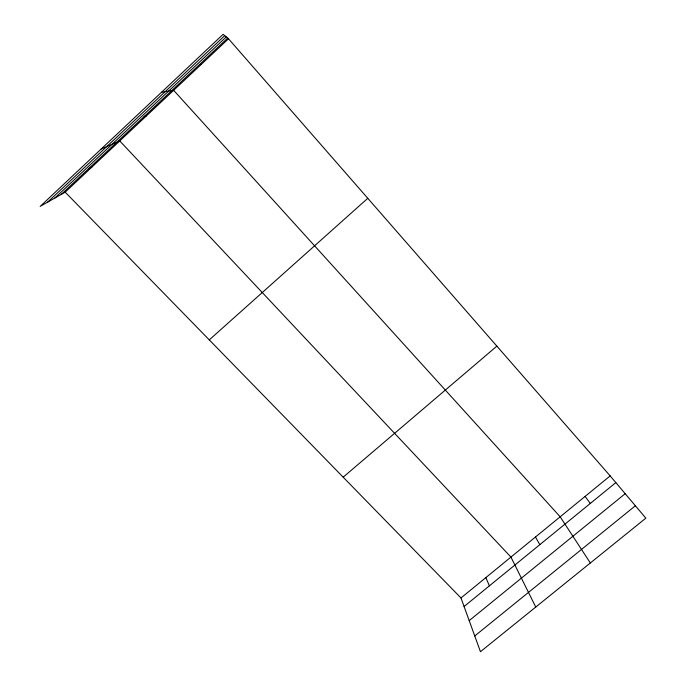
<?xml version="1.0" encoding="UTF-8"?>
<svg xmlns="http://www.w3.org/2000/svg" width="686" height="686" viewBox="0 0 686 686"><rect width="100%" height="100%" fill="white"/><g stroke="black" fill="none" stroke-linecap="round" stroke-linejoin="round"><path stroke-width="1.03" d="M47.574 202.19L224.742 35.638M54.734 198.108L226.277 36.915M61.26 194.395L227.675 38.09M65.187 192.157L228.515 38.793L610.163 475.895L645.843 518.162L480.457 651.7L460.983 597.96L65.187 192.157L40.157 206.417L223.147 34.3L228.515 38.793M209.273 339.887L367.782 198.297M343.171 477.173L496.87 346.138M460.983 597.96L610.163 475.895M464.088 606.51L615.831 482.61M469.198 620.624L625.195 493.697M474.755 635.965L635.382 505.762M88.914 168.413L92.344 166.655M101.151 149.051L119.75 140.93L510.941 557.083L535.749 607.05M144.171 116.526L146.581 115.728M161.544 92.241L173.652 90.312L560.179 516.798L590.337 562.974M199.592 64.467L200.964 64.664M585.081 496.424L590.303 503.455M535.466 537.018L539.831 544.667M485.868 577.603L489.384 585.853"/></g></svg>
